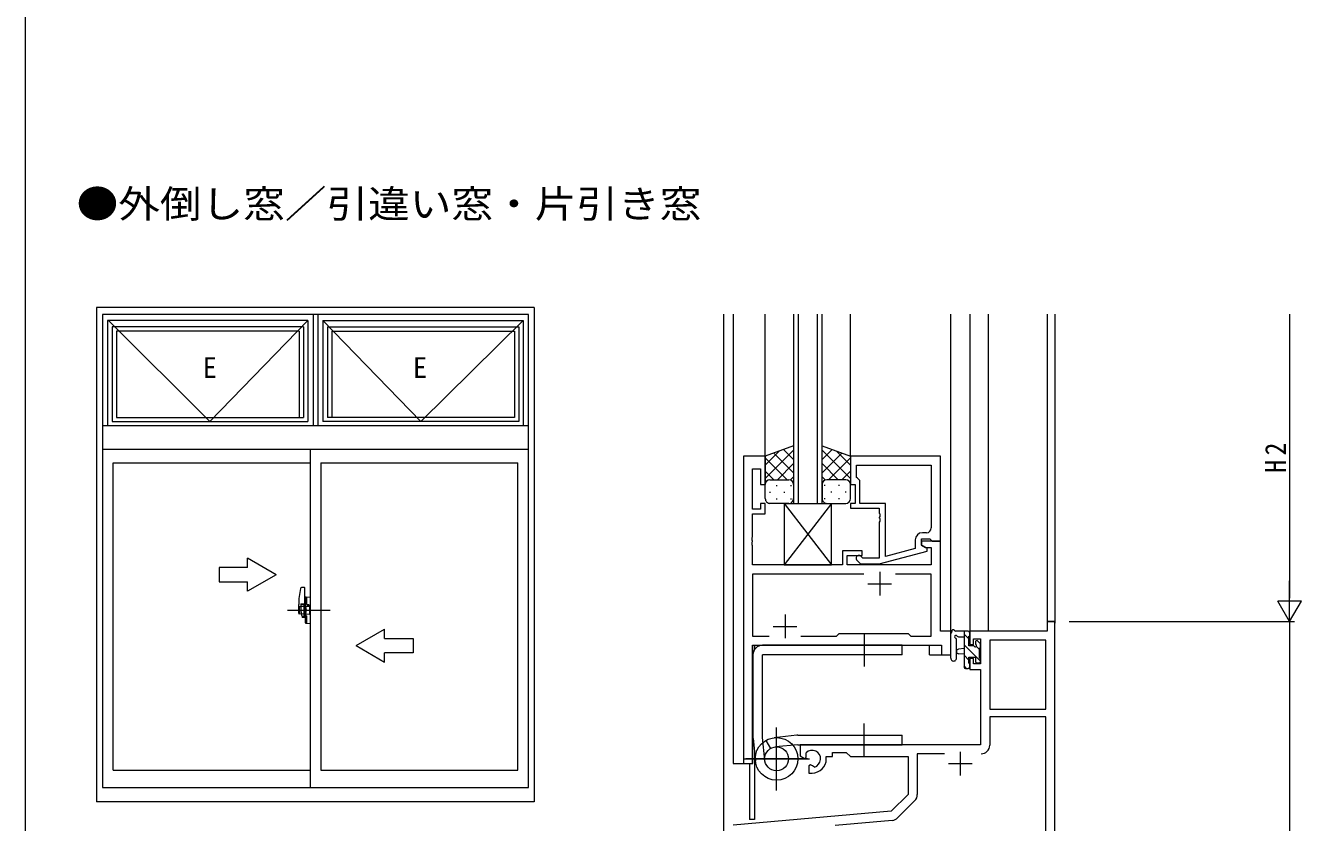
# Model space of a CAD drawing. Units: millimetres, scale not verified. Extents: x -594 to 539, y -420 to 386.
# Drawn here: x -590 to -320.4, y -185.4 to -17 of the extents above; entities that cross this region are included whole.
import ezdxf
from ezdxf.enums import TextEntityAlignment as Align

# ---------------------------------------------------------------- set-up
doc = ezdxf.new("R2010")
doc.units = ezdxf.units.MM
doc.header["$LTSCALE"] = 2
for name, color, linetype, lineweight in [('0-1_YKK_ZWAK', 7, 'Continuous', 9), ('0-3_YKK_11', 7, 'Continuous', 9), ('0-4_YKK_12', 2, 'Continuous', 9), ('0-5_YKK_A1', 4, 'Continuous', 9), ('0-6_YKK_13', 4, 'Continuous', 9), ('0-7_YKK_D', 6, 'Continuous', 9)]:
    doc.layers.add(name, color=color, linetype=linetype, lineweight=lineweight)
doc.layers.add('0-2_USER1', color=7, linetype='Continuous')
doc.styles.add('ＭＳ ゴシック', font='')
doc.styles.get('ＭＳ ゴシック').set_extended_font_data('MS Gothic')

msp = doc.modelspace()

# ---------------------------------------------------------------- linework, layer by layer
at = {"layer": '0-1_YKK_ZWAK'}
msp.add_line((-590, -368), (-590, 382), dxfattribs=at)
at = {"layer": '0-3_YKK_11'}
for p, q in [((-433.7, -107.996), (-438.3, -107.996)), ((-438.3, -107.996), (-438.3, -172.996)), ((-433.7, -113.996), (-433.7, -107.996)), ((-415.7, -107.996), (-415.7, -113.996)), ((-396.7, -107.996), (-415.7, -107.996)), ((-414.4, -109.926), (-398.63, -109.926)), ((-414.4, -112.496), (-414.4, -109.926)), ((-414.4, -109.926), (-398.63, -109.926)), ((-398.63, -109.926), (-398.63, -123.196)), ((-396.7, -125.996), (-396.7, -107.996)), ((-436.37, -110.696), (-434.7, -110.696)), ((-436.37, -119.196), (-436.37, -110.696)), ((-434.7, -110.696), (-434.7, -113.996)), ((-414.2, -112.696), (-414.4, -112.496)), ((-413.7, -113.196), (-414.2, -112.696)), ((-413.7, -117.996), (-413.7, -113.196)), ((-434.7, -113.996), (-433.7, -113.996)), ((-415.7, -113.996), (-414.7, -113.996)), ((-414.7, -113.996), (-414.7, -117.996)), ((-434.7, -117.996), (-434.7, -119.196)), ((-433.7, -117.996), (-434.7, -117.996)), ((-433.7, -120.196), (-433.7, -117.996)), ((-415.7, -117.996), (-415.7, -118.996)), ((-414.7, -117.996), (-415.7, -117.996)), ((-408.3, -117.996), (-413.7, -117.996)), ((-408.3, -129.205), (-408.3, -117.996)), ((-434.7, -119.196), (-436.37, -119.196)), ((-436.37, -120.196), (-433.7, -120.196)), ((-436.37, -125.038), (-436.37, -120.196)), ((-415.7, -118.996), (-409.6, -118.996)), ((-409.6, -118.996), (-409.6, -120.038)), ((-409.6, -120.038), (-409.48, -120.221)), ((-409.48, -120.771), (-409.6, -120.954)), ((-409.6, -120.954), (-409.6, -121.038)), ((-409.6, -121.038), (-409.48, -121.221)), ((-409.48, -120.221), (-409.48, -120.771)), ((-409.48, -121.221), (-409.48, -121.771)), ((-409.48, -121.771), (-409.6, -121.954)), ((-409.6, -121.954), (-409.6, -129.596)), ((-436.49, -125.221), (-436.37, -125.038)), ((-436.49, -125.771), (-436.49, -125.221)), ((-436.37, -125.954), (-436.49, -125.771)), ((-436.49, -126.221), (-436.37, -126.038)), ((-436.49, -126.771), (-436.49, -126.221)), ((-436.37, -126.038), (-436.37, -125.954)), ((-402, -125.696), (-402, -127.517)), ((-400.7, -125.496), (-398.9, -125.496)), ((-400.7, -126.796), (-400.7, -125.496)), ((-400.7, -125.996), (-400.7, -126.796)), ((-396.7, -125.996), (-400.7, -125.996)), ((-399.63, -124.196), (-400.5, -124.196)), ((-398.9, -125.496), (-398.7, -125.696)), ((-398.7, -125.696), (-398.4, -125.996)), ((-398.4, -125.996), (-396.7, -125.996)), ((-396.7, -144.996), (-396.7, -125.996)), ((-436.37, -126.954), (-436.49, -126.771)), ((-436.37, -130.996), (-436.37, -126.954)), ((-417.4, -127.996), (-417.4, -130.996)), ((-413.2, -127.996), (-417.4, -127.996)), ((-416.4, -128.996), (-413.2, -128.996)), ((-416.4, -130.996), (-416.4, -128.996)), ((-413.052, -129.596), (-413.476, -129.172)), ((-413.2, -128.996), (-413.2, -127.996)), ((-409.603, -130.796), (-399.5, -128.089)), ((-402, -127.517), (-408.3, -129.205)), ((-400.7, -126.796), (-399.834, -127.296)), ((-399.5, -127.489), (-400.7, -126.796)), ((-399.834, -127.296), (-398.63, -127.296)), ((-399.5, -128.089), (-399.5, -127.489)), ((-398.63, -127.296), (-398.63, -130.996)), ((-417.4, -130.996), (-436.37, -130.996)), ((-398.63, -130.996), (-416.4, -130.996)), ((-414.324, -130.02), (-413.549, -130.796)), ((-413.549, -130.796), (-409.603, -130.796)), ((-409.6, -129.596), (-413.052, -129.596)), ((-412.851, -132.926), (-436.37, -132.926)), ((-436.37, -132.926), (-436.37, -146.066)), ((-412.851, -132.926), (-436.37, -132.926)), ((-409.5, -132.496), (-409.5, -137.496)), ((-398.63, -132.926), (-406.15, -132.926)), ((-398.63, -146.066), (-398.63, -132.926)), ((-412, -134.996), (-407, -134.996)), ((-429.5, -141.496), (-429.5, -146.496)), ((-432, -143.996), (-427, -143.996)), ((-418.67, -146.066), (-418.1, -145.496)), ((-418.1, -145.496), (-403.5, -145.496)), ((-403.5, -145.496), (-402.93, -146.066)), ((-394.5, -144.996), (-396.7, -144.996)), ((-394.5, -149.996), (-394.5, -144.996)), ((-390.5, -144.996), (-390.5, -147.796)), ((-374.13, -144.996), (-390.5, -144.996)), ((-374.13, -142.996), (-374.13, -144.996)), ((-372.5, -142.996), (-374.13, -142.996)), ((-372.5, -242.996), (-372.5, -142.996)), ((-436.37, -146.066), (-432.851, -146.066)), ((-436.37, -147.996), (-396.43, -147.996)), ((-436.37, -172.996), (-436.37, -147.996)), ((-426.15, -146.066), (-418.67, -146.066)), ((-402.93, -146.066), (-398.63, -146.066)), ((-396.43, -147.996), (-396.43, -149.996)), ((-390.5, -147.796), (-389.7, -147.796)), ((-389.7, -146.626), (-388.2, -146.626)), ((-389.7, -147.796), (-389.7, -146.626)), ((-388.2, -146.626), (-388.2, -151.896)), ((-386.27, -146.926), (-386.27, -161.496)), ((-374.43, -146.926), (-386.27, -146.926)), ((-386.27, -146.926), (-386.27, -161.496)), ((-374.43, -161.496), (-374.43, -146.926)), ((-396.43, -149.996), (-394.5, -149.996)), ((-390.5, -150.796), (-390.5, -153.096)), ((-389.7, -150.796), (-390.5, -150.796)), ((-389.7, -151.896), (-389.7, -150.796)), ((-390.5, -153.096), (-388.2, -153.096)), ((-388.2, -151.896), (-389.7, -151.896)), ((-388.2, -153.096), (-388.2, -168.996)), ((-386.27, -161.496), (-374.43, -161.496)), ((-386.27, -163.126), (-386.27, -169.126)), ((-374.43, -163.126), (-386.27, -163.126)), ((-374.43, -220.566), (-374.43, -163.126)), ((-426.3, -168.996), (-426.3, -171.361)), ((-388.2, -168.996), (-426.3, -168.996)), ((-426.3, -171.361), (-425.4, -171.881)), ((-425.4, -171.881), (-425.05, -171.679)), ((-425.027, -171.174), (-425.065, -170.715)), ((-425.05, -171.679), (-425.027, -171.174)), ((-420.8, -171.496), (-419.5, -171.496)), ((-420.8, -171.996), (-420.8, -171.496)), ((-419.5, -170.626), (-416.57, -170.626)), ((-419.5, -171.496), (-419.5, -170.626)), ((-416.57, -170.626), (-415.7, -171.496)), ((-415.7, -171.496), (-403.5, -171.496)), ((-403.5, -171.496), (-403.5, -179.496)), ((-401.57, -170.926), (-401.57, -179.55)), ((-395.851, -170.926), (-401.57, -170.926)), ((-392.5, -170.496), (-392.5, -175.496)), ((-438.3, -172.996), (-436.37, -172.996)), ((-424.15, -173.237), (-424.5, -173.44)), ((-424.5, -173.44), (-424.5, -174.996)), ((-424.5, -174.996), (-423.8, -174.996)), ((-423.701, -173.47), (-424.15, -173.237)), ((-423.323, -173.732), (-423.701, -173.47)), ((-395, -172.996), (-390, -172.996)), ((-403.5, -179.496), (-407.076, -183.072)), ((-407.076, -183.072), (-440.5, -185.996)), ((-402.097, -180.823), (-405.745, -184.47)), ((-406.861, -184.99), (-418.927, -186.046))]:
    msp.add_line(p, q, dxfattribs=at)
for centre, radius, start, end in [((-399.63, -123.196), 1, 270, 359.99998), ((-400.5, -125.696), 1.5, 90, 179.99998), ((-413.9, -129.596), 0.6, 44.99998, 225), ((-388.07, -169.126), 1.8, 270, 359.99998), ((-423.8, -171.996), 1.8, 285.36687, 134.63312), ((-423.8, -171.996), 3, 270, 359.99998), ((-403.37, -179.55), 1.8, 314.99998, 359.99997), ((-407.017, -183.197), 1.8, 275.00002, 315.00003)]:
    msp.add_arc(centre, radius, start, end, dxfattribs=at)
at = {"layer": '0-4_YKK_12'}
for p, q in [((-442.5, -77.996), (-442.5, -223.796)), ((-440.5, -77.996), (-440.5, -172.996)), ((-433.7, -107.996), (-433.7, -77.996)), ((-427.7, -77.996), (-427.7, -117.997)), ((-426.7, -117.997), (-426.7, -77.996)), ((-422.7, -77.996), (-422.7, -117.997)), ((-421.7, -117.997), (-421.7, -77.996)), ((-415.7, -107.996), (-415.7, -77.996)), ((-394.5, -149.996), (-394.5, -77.996)), ((-390.5, -77.996), (-390.5, -144.996)), ((-386.6, -77.996), (-386.6, -144.996)), ((-374.13, -77.996), (-374.13, -142.996)), ((-372.5, -77.996), (-372.5, -143.296)), ((-433.7, -107.996), (-438.3, -107.996)), ((-427.7, -117.997), (-421.7, -117.997)), ((-386.6, -144.996), (-390.5, -144.996)), ((-374.13, -142.996), (-372.5, -142.996)), ((-436.3, -147.996), (-399, -147.996)), ((-436.3, -172.996), (-436.3, -147.996)), ((-436, -147.996), (-436, -148.943)), ((-399, -149.996), (-399, -147.996)), ((-399, -149.996), (-394.5, -149.996)), ((-436, -170.384), (-436, -184.796)), ((-440.5, -172.996), (-436.3, -172.996)), ((-437, -172.996), (-437, -184.796)), ((-436, -184.796), (-437, -184.796))]:
    msp.add_line(p, q, dxfattribs=at)
at = {"layer": '0-5_YKK_A1'}
for p, q in [((-482.5, -76.564), (-575, -76.564)), ((-575, -76.564), (-575, -181.064)), ((-529.25, -78.064), (-529.25, -101.564)), ((-528.25, -78.064), (-528.25, -101.564)), ((-482.5, -76.564), (-482.5, -181.064)), ((-572.65, -79.364), (-572.65, -101.564)), ((-530.35, -79.364), (-572.65, -79.364)), ((-572.493, -79.364), (-551.025, -100.714)), ((-531.3, -80.714), (-571.7, -80.714)), ((-571.7, -80.714), (-571.7, -100.714)), ((-551.025, -100.714), (-530.35, -79.364)), ((-531.3, -80.714), (-531.3, -99.813)), ((-530.35, -79.364), (-530.35, -100.714)), ((-506.475, -100.714), (-527.15, -79.364)), ((-527.15, -79.364), (-527.15, -100.714)), ((-527.15, -79.364), (-484.85, -79.364)), ((-526.2, -80.714), (-526.2, -99.813)), ((-526.2, -80.714), (-485.8, -80.714)), ((-484.85, -79.364), (-506.475, -100.714)), ((-485.8, -80.714), (-485.8, -100.714)), ((-484.85, -79.364), (-484.85, -101.564)), ((-532.2, -81.614), (-570.8, -81.614)), ((-570.8, -81.614), (-570.8, -99.813)), ((-532.2, -81.614), (-532.2, -99.813)), ((-525.3, -81.614), (-525.3, -99.813)), ((-525.3, -81.614), (-486.7, -81.614)), ((-486.7, -81.614), (-486.7, -99.813)), ((-573.75, -101.564), (-483.75, -101.564)), ((-571.7, -100.714), (-530.35, -100.714)), ((-570.8, -99.813), (-531.3, -99.813)), ((-485.8, -100.714), (-527.15, -100.714)), ((-486.7, -99.813), (-526.2, -99.813)), ((-573.75, -106.564), (-483.75, -106.564)), ((-529.875, -106.564), (-529.875, -178.064)), ((-571.5, -174.364), (-571.5, -109.414)), ((-571.5, -109.414), (-529.875, -109.414)), ((-527.625, -109.414), (-486, -109.414)), ((-527.625, -109.414), (-527.625, -174.364)), ((-486, -174.364), (-486, -109.414)), ((-549.075, -131.564), (-549.075, -134.564)), ((-543.075, -131.564), (-549.075, -131.564)), ((-543.075, -131.564), (-543.075, -129.599)), ((-537.075, -133.064), (-543.075, -129.599)), ((-549.075, -134.564), (-543.075, -134.564)), ((-537.075, -133.064), (-543.075, -136.528)), ((-543.075, -136.528), (-543.075, -134.564)), ((-531.079, -135.768), (-531.685, -135.8)), ((-530.995, -141.404), (-530.995, -135.848)), ((-532.275, -141.231), (-532.275, -139.399)), ((-532.115, -141.315), (-532.115, -139.908)), ((-531.155, -139.82), (-532.077, -139.868)), ((-531.795, -139.199), (-531.795, -140.884)), ((-531.795, -139.199), (-531.155, -139.199)), ((-531.795, -139.363), (-531.155, -139.363)), ((-531.155, -141.404), (-531.155, -139.363)), ((-531.155, -139.524), (-531.155, -141.204)), ((-530.995, -139.359), (-530.995, -141.948)), ((-530.875, -139.788), (-530.995, -139.792)), ((-530.995, -141.335), (-530.995, -139.792)), ((-530.875, -137.876), (-530.875, -139.324)), ((-530.675, -139.324), (-530.875, -139.324)), ((-530.875, -139.372), (-530.635, -139.364)), ((-530.875, -139.372), (-530.875, -141.755)), ((-530.835, -139.364), (-530.835, -139.324)), ((-530.635, -139.364), (-530.835, -139.364)), ((-530.675, -137.796), (-530.795, -137.796)), ((-530.795, -141.286), (-530.795, -139.841)), ((-530.718, -139.761), (-529.998, -139.736)), ((-530.675, -137.796), (-530.675, -139.324)), ((-530.675, -137.836), (-530.635, -137.836)), ((-530.635, -137.79), (-529.875, -137.764)), ((-530.635, -137.79), (-530.635, -139.364)), ((-530.635, -137.836), (-530.635, -139.364)), ((-530.427, -139.508), (-530.427, -139.62)), ((-530.131, -139.468), (-530.387, -139.468)), ((-530.387, -139.66), (-530.131, -139.66)), ((-530.091, -139.508), (-530.091, -139.62)), ((-529.915, -141.311), (-529.915, -139.816)), ((-529.875, -137.764), (-529.875, -143.364)), ((-534.646, -140.564), (-525.596, -140.564)), ((-531.155, -141.404), (-532.162, -141.351)), ((-531.475, -142.108), (-531.475, -141.946)), ((-531.155, -141.946), (-531.475, -141.946)), ((-531.155, -142.108), (-531.475, -142.108)), ((-531.155, -141.946), (-531.155, -141.404)), ((-530.995, -141.404), (-531.155, -141.404)), ((-530.875, -141.339), (-530.995, -141.335)), ((-530.875, -141.755), (-530.635, -141.764)), ((-530.875, -143.252), (-530.875, -141.804)), ((-530.675, -141.804), (-530.875, -141.804)), ((-530.835, -141.764), (-530.835, -141.804)), ((-530.635, -141.764), (-530.835, -141.764)), ((-530.718, -141.366), (-529.998, -141.391)), ((-530.675, -143.332), (-530.675, -141.804)), ((-530.635, -141.764), (-530.635, -143.337)), ((-530.635, -143.292), (-530.635, -141.764)), ((-529.915, -140.508), (-529.875, -140.508)), ((-529.915, -140.884), (-529.875, -140.884)), ((-530.675, -143.332), (-530.795, -143.332)), ((-530.675, -143.292), (-530.635, -143.292)), ((-530.635, -143.337), (-529.875, -143.364)), ((-520.125, -148.064), (-514.125, -144.599)), ((-514.125, -146.564), (-514.125, -144.599)), ((-520.125, -148.064), (-514.125, -151.528)), ((-514.125, -146.564), (-508.125, -146.564)), ((-508.125, -146.564), (-508.125, -149.564)), ((-514.125, -151.528), (-514.125, -149.564)), ((-508.125, -149.564), (-514.125, -149.564)), ((-571.5, -174.364), (-529.875, -174.364)), ((-527.625, -174.364), (-486, -174.364)), ((-482.5, -181.064), (-575, -181.064))]:
    msp.add_line(p, q, dxfattribs=at)
msp.add_lwpolyline([(-483.75, -178.064), (-483.75, -78.064), (-573.75, -78.064), (-573.75, -178.064)], close=True, dxfattribs=at)
for centre, radius, start, end in [((-516.275, -139.399), 16, 167.68996, 180), ((-531.673, -136.039), 0.24, 93, 167.68996), ((-531.075, -135.848), 0.08, 0, 93), ((-532.075, -139.908), 0.04, 93, 180), ((-531.155, -139.359), 0.16, 0, 90), ((-530.795, -137.876), 0.08, 90, 180), ((-530.715, -139.841), 0.08, 91.99998, 180), ((-532.759, -140.564), 2.12, 338.79871, 21.20128), ((-530.387, -139.508), 0.04, 90, 180), ((-530.387, -139.62), 0.04, 180, 270), ((-530.131, -139.508), 0.04, 0, 90), ((-530.131, -139.62), 0.04, 270, 0), ((-529.995, -139.816), 0.08, 0, 91.99998), ((-532.155, -141.231), 0.12, 180, 266.99998), ((-532.075, -141.315), 0.04, 180, 266.99998), ((-529.295, -140.722), 2.5, 180, 195.13078), ((-529.295, -140.884), 2.5, 180, 191.27036), ((-529.295, -140.884), 2.5, 191.27036, 209.30811), ((-529.295, -140.722), 2.5, 195.13078, 209.30811), ((-531.155, -141.948), 0.16, 270, 0), ((-530.715, -141.286), 0.08, 180, 268), ((-529.995, -141.311), 0.08, 268, 0), ((-530.795, -143.252), 0.08, 180, 270)]:
    msp.add_arc(centre, radius, start, end, dxfattribs=at)
at = {"layer": '0-6_YKK_13'}
for p, q in [((-427.7, -105.853), (-433.7, -107.996)), ((-433.7, -112.728), (-427.7, -106.728)), ((-433.7, -109.9), (-430.739, -106.939)), ((-427.7, -111.548), (-431.896, -107.352)), ((-427.7, -108.719), (-429.812, -106.608)), ((-427.7, -105.853), (-427.7, -113.996)), ((-421.7, -113.996), (-421.7, -105.853)), ((-421.7, -105.853), (-415.7, -107.996)), ((-421.7, -108.719), (-419.589, -106.607)), ((-415.7, -112.728), (-421.7, -106.728)), ((-421.7, -111.548), (-417.504, -107.352)), ((-415.7, -109.899), (-418.661, -106.939)), ((-433.7, -107.996), (-433.7, -113.996)), ((-429.08, -112.996), (-433.7, -108.376)), ((-431.14, -112.996), (-427.7, -109.556)), ((-418.26, -112.996), (-421.7, -109.556)), ((-420.321, -112.996), (-415.7, -108.376)), ((-415.7, -107.996), (-415.7, -113.996)), ((-431.908, -112.996), (-433.7, -111.204)), ((-432.7, -112.996), (-429.1, -112.996)), ((-432.3, -112.996), (-428.7, -112.996)), ((-428.368, -113.053), (-427.7, -112.385)), ((-421.032, -113.053), (-421.7, -112.385)), ((-417.1, -112.996), (-420.7, -112.996)), ((-416.7, -112.996), (-420.3, -112.996)), ((-417.492, -112.996), (-415.7, -111.204)), ((-433.7, -116.996), (-433.7, -113.996)), ((-432.78, -115.633), (-432.58, -115.633)), ((-431.365, -114.218), (-431.165, -114.218)), ((-429.75, -115.633), (-429.55, -115.633)), ((-428.335, -114.218), (-428.135, -114.218)), ((-427.7, -113.996), (-427.7, -116.996)), ((-421.7, -113.996), (-421.7, -116.996)), ((-421.065, -114.218), (-421.265, -114.218)), ((-419.65, -115.633), (-419.85, -115.633)), ((-418.035, -114.218), (-418.235, -114.218)), ((-416.62, -115.633), (-416.82, -115.633)), ((-415.7, -116.996), (-415.7, -113.996)), ((-428.7, -117.996), (-432.7, -117.996)), ((-431.365, -117.048), (-431.165, -117.048)), ((-429.7, -117.996), (-429.7, -130.996)), ((-429.7, -117.996), (-419.7, -117.996)), ((-429.7, -117.996), (-419.7, -130.996)), ((-419.7, -117.996), (-429.7, -130.996)), ((-428.335, -117.048), (-428.135, -117.048)), ((-421.065, -117.048), (-421.265, -117.048)), ((-420.7, -117.996), (-416.7, -117.996)), ((-419.7, -130.996), (-419.7, -117.996)), ((-418.035, -117.048), (-418.235, -117.048)), ((-429.7, -130.996), (-419.7, -130.996)), ((-412.804, -145.496), (-412.804, -152.496)), ((-394.5, -150.724), (-394.5, -145.562)), ((-390.8, -144.996), (-393.481, -144.996)), ((-391.7, -144.996), (-391.7, -152.596)), ((-390.5, -145.896), (-390.5, -145.296)), ((-404.8, -147.996), (-434.3, -147.996)), ((-404.8, -149.996), (-404.8, -147.996)), ((-393.3, -150.724), (-393.297, -146.763)), ((-392.881, -146.196), (-391.7, -146.196)), ((-390.7, -146.613), (-391.7, -145.613)), ((-388.2, -151.358), (-391.7, -147.858)), ((-390.7, -148.096), (-390.7, -146.096)), ((-389.761, -148.096), (-390.7, -148.096)), ((-389.3, -147.296), (-389.3, -147.635)), ((-388.4, -148.913), (-389.087, -148.226)), ((-388.288, -147.584), (-388.788, -147.084)), ((-388.2, -148.396), (-388.2, -147.796)), ((-436.3, -149.996), (-436.3, -167.496)), ((-434.3, -167.496), (-434.3, -149.996)), ((-404.8, -149.996), (-434.3, -149.996)), ((-391.7, -148.696), (-392.845, -148.798)), ((-391.7, -149.896), (-392.845, -149.794)), ((-390.7, -151.103), (-391.7, -150.103)), ((-390.7, -150.496), (-389.3, -150.496)), ((-390.7, -151.796), (-390.7, -150.496)), ((-389.3, -150.496), (-389.3, -151.396)), ((-388.4, -150.696), (-388.4, -148.596)), ((-388.2, -151.396), (-388.2, -150.896)), ((-391.152, -152.896), (-391.7, -152.348)), ((-391.4, -152.896), (-390.8, -152.896)), ((-390.5, -152.596), (-390.5, -151.996)), ((-389, -151.696), (-388.5, -151.696)), ((-427.015, -167.008), (-431.783, -167.522)), ((-427.015, -167.008), (-431.783, -167.522)), ((-431.3, -178.645), (-431.3, -165.348)), ((-431.3, -178.496), (-431.3, -165.496)), ((-426.8, -166.996), (-404.804, -166.996)), ((-412.804, -171.496), (-412.804, -164.496)), ((-404.804, -168.996), (-404.804, -166.996)), ((-436.289, -167.711), (-435.774, -172.479)), ((-433.812, -172.254), (-434.3, -167.496)), ((-433.593, -168.124), (-432.587, -169.824)), ((-426.8, -168.996), (-431.558, -169.484)), ((-426.8, -168.996), (-404.804, -168.996)), ((-438.23, -171.996), (-424.371, -171.996)), ((-424.8, -171.996), (-437.8, -171.996))]:
    msp.add_line(p, q, dxfattribs=at)
for radius in [4.5, 2.525]:
    msp.add_circle((-431.3, -171.996), radius, dxfattribs=at)
for centre, radius, start, end in [((-432.7, -113.996), 1, 89.99998, 179.99998), ((-432.7, -113.996), 1, 89.99998, 179.99998), ((-428.7, -113.996), 1, 359.99998, 89.99998), ((-428.7, -113.996), 1, 359.99998, 89.99998), ((-420.7, -113.996), 1, 89.99998, 179.99998), ((-420.7, -113.996), 1, 89.99998, 179.99998), ((-416.7, -113.996), 1, 359.99998, 89.99998), ((-416.7, -113.996), 1, 359.99998, 89.99998), ((-432.7, -116.996), 1, 179.99998, 269.99998), ((-428.7, -116.996), 1, 269.99998, 359.99998), ((-420.7, -116.996), 1, 179.99998, 269.99998), ((-416.7, -116.996), 1, 269.99998, 359.99998), ((-394.2, -145.562), 0.3, 130.52878, 180), ((-394.59, -145.106), 0.3, 310.52878, 10.52878), ((-394, -144.996), 0.3, 30, 190.52878), ((-393.481, -144.696), 0.3, 210, 270), ((-390.8, -145.296), 0.3, 0, 90), ((-434.3, -149.996), 2, 90, 180), ((-393.4, -146.196), 0.3, 30, 250.81024), ((-393.597, -146.763), 0.3, 359.95976, 70.81024), ((-392.881, -145.896), 0.3, 210, 270), ((-390.7, -145.896), 0.2, 270, 0), ((-389.761, -148.396), 0.3, 33.05573, 90), ((-389.3, -148.096), 0.25, 213.05573, 56.94426), ((-389, -147.296), 0.3, 45, 180), ((-389, -147.635), 0.3, 180, 236.94426), ((-388.5, -147.796), 0.3, 0, 44.99998), ((-393.9, -150.724), 0.6, 179.95976, 359.95976), ((-392.8, -149.296), 0.5, 95.09206, 264.90793), ((-388.4, -148.396), 0.2, 270, 0), ((-388.4, -150.896), 0.2, 0, 90), ((-391.4, -152.596), 0.3, 180, 270), ((-390.8, -152.596), 0.3, 270, 0), ((-390.7, -151.996), 0.2, 0, 90), ((-389, -151.396), 0.3, 180, 270), ((-388.5, -151.396), 0.3, 270, 0), ((-426.8, -168.996), 2, 90.00002, 96.1577), ((-434.3, -167.496), 2, 179.99074, 186.15765)]:
    msp.add_arc(centre, radius, start, end, dxfattribs=at)
at = {"layer": '0-7_YKK_D'}
for p, q in [((-322.9, -77.996), (-322.9, -137.996)), ((-322.9, -142.996), (-322.9, -134.336)), ((-320.4, -138.666), (-325.4, -138.666)), ((-322.9, -142.996), (-325.4, -138.666)), ((-322.9, -142.996), (-320.4, -138.666)), ((-369.5, -142.996), (-321.9, -142.996)), ((-339.802, -142.996), (-321.9, -142.996)), ((-322.9, -142.996), (-322.9, -242.996))]:
    msp.add_line(p, q, dxfattribs=at)

# ---------------------------------------------------------------- texts
at = {"layer": '0-2_USER1', "style": 'ＭＳ ゴシック', "width": 1.1}
msp.add_text('●外倒し窓／引違い窓・片引き窓', height=5.865, dxfattribs=at).set_placement((-579.208, -59.392), align=Align.BOTTOM_LEFT)
at = {"layer": '0-5_YKK_A1', "color": 7, "style": 'ＭＳ ゴシック'}
for p in [(-552.55, -92.814), (-508.15, -92.814)]:
    msp.add_text('E', height=4.399, dxfattribs=at).set_placement(p, align=Align.BOTTOM_LEFT)
at = {"layer": '0-7_YKK_D', "color": 7, "insert": (-323.7, -111.516), "char_height": 4.399, "attachment_point": 7, "rotation": 90, "style": 'ＭＳ ゴシック'}
msp.add_mtext('\\T1.36;\\W0.9;H2', dxfattribs=at)

doc.saveas('drawing.dxf')
